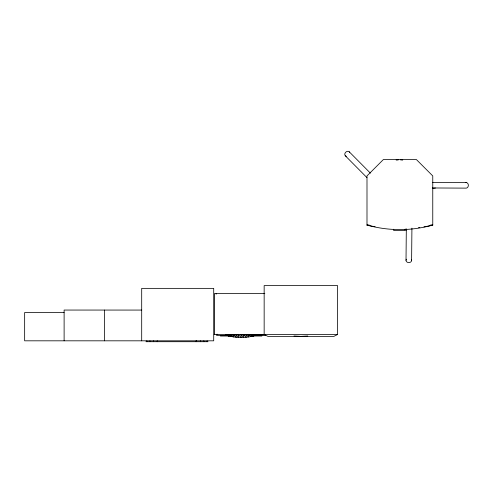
<?xml version="1.0" encoding="UTF-8"?>
<svg xmlns="http://www.w3.org/2000/svg" width="493" height="493" viewBox="0 0 493 493"><rect width="100%" height="100%" fill="white"/><g stroke="black" fill="none" stroke-linecap="round" stroke-linejoin="round"><path stroke-width="0.74" d="M406.016 260.329L406.318 228.857M411.612 260.384L411.92 228.142M225.369 334.507L225.369 334.975C234.44 337.921 244.331 338.426 253.562 335.918L254.111 335.104L254.388 335.678M253.18 336.01L254.111 335.104M337.606 334.507L333.878 336.374L267.89 336.374L264.156 334.507L264.156 285.607L337.606 285.607L337.606 334.507L214.393 334.507L214.393 293.625L264.833 293.625M238.63 334.975L238.63 337.477L236.122 334.975L236.122 337.286L233.633 334.975L233.633 336.959L231.162 334.975L231.162 336.503L228.715 334.975L228.715 335.918L227.211 334.975L227.211 335.474L225.369 334.975L238.63 334.975L241.139 337.545L241.139 334.975L243.653 337.477L243.653 334.975L246.155 337.286L246.155 334.975L248.651 336.959L248.651 334.975L251.122 336.503L251.122 334.975L253.562 335.918L256.908 334.975L256.908 334.507M396.939 159.985L397.259 159.985M401.666 159.985L401.986 159.985M430.611 225.338L432.762 225.073L432.762 175.921L416.375 159.541L383.375 159.541L366.995 175.921L366.995 225.073A142.428 142.428 0 0 0 375.118 226.749M432.416 188.388L435.461 188.03M226.305 334.975L228.191 335.764L228.635 335.4L228.715 335.918L227.162 334.975M307.786 335.986L300.884 336.374L293.976 335.986M369.14 225.338L366.995 225.073L369.288 225.073M430.463 225.073L432.762 225.073A142.428 142.428 0 0 1 423.955 226.866M141.694 310.072L64.115 310.054L64.115 340.817M64.115 312.531L24.65 312.531L24.65 340.817L213.709 340.817L213.709 288.362L141.694 288.362L141.694 340.817M214.128 334.297L214.775 334.297M216.729 334.297L217.764 334.297M256.73 334.741L263.57 334.741M239.881 334.975L256.908 334.975M253.593 335.209L255.972 334.975M216.495 335.443L227.359 335.443M254.924 335.443L265.789 335.443M220.408 336.029L230.773 336.029M251.504 336.029L261.875 336.029M145.934 341.704L208.021 341.704M432.355 182.367L466.113 182.533M432.33 187.962L466.082 188.129A2.798 2.255 -89.7 0 0 468.332 184.974A2.798 2.255 -89.7 0 0 465.528 182.626M254.4 335.129L255.861 334.975M255.972 335.209L253.562 334.975L253.562 335.918M349.278 151.832L370.385 173.135M345.303 155.77L366.952 177.622M405.801 228.992L405.973 230.521M405.012 229.227L405.012 230.545L393.716 230.545L393.716 229.227M216.144 293.625L216.144 294.21M207.128 340.817L207.128 341.704M203.831 340.817L203.831 341.704M200.478 340.817L200.478 341.704M196.541 340.817L196.541 341.704M196.054 340.817L196.054 341.704M157.236 340.817L157.236 341.704M153.502 340.817L153.502 341.704M149.952 340.817L149.952 341.704M146.828 340.817L146.828 341.704M104.374 310.054L104.374 340.817M346.351 156.299A2.798 2.225 -44.7 0 1 345.482 152.491A2.798 2.225 -44.7 0 1 349.617 152.306M411.519 259.799A2.798 2.255 0.6 0 1 408.426 262.59A2.798 2.255 0.6 0 1 406.398 259.207M419.857 227.507A142.428 142.428 0 0 1 418.489 227.698M432.762 225.073A122.042 122.042 0 0 1 366.995 225.073M400.92 159.911A1.048 0.672 0 0 1 402.732 159.911M400.926 160.009A0.931 0.598 0 0 1 401.826 159.566A0.931 0.598 0 0 1 402.726 160.009M396.193 159.917A1.048 0.672 0 0 1 398.011 159.917M396.199 160.009A0.931 0.598 0 0 1 397.099 159.572A0.931 0.598 0 0 1 398.005 160.009"/></g></svg>
